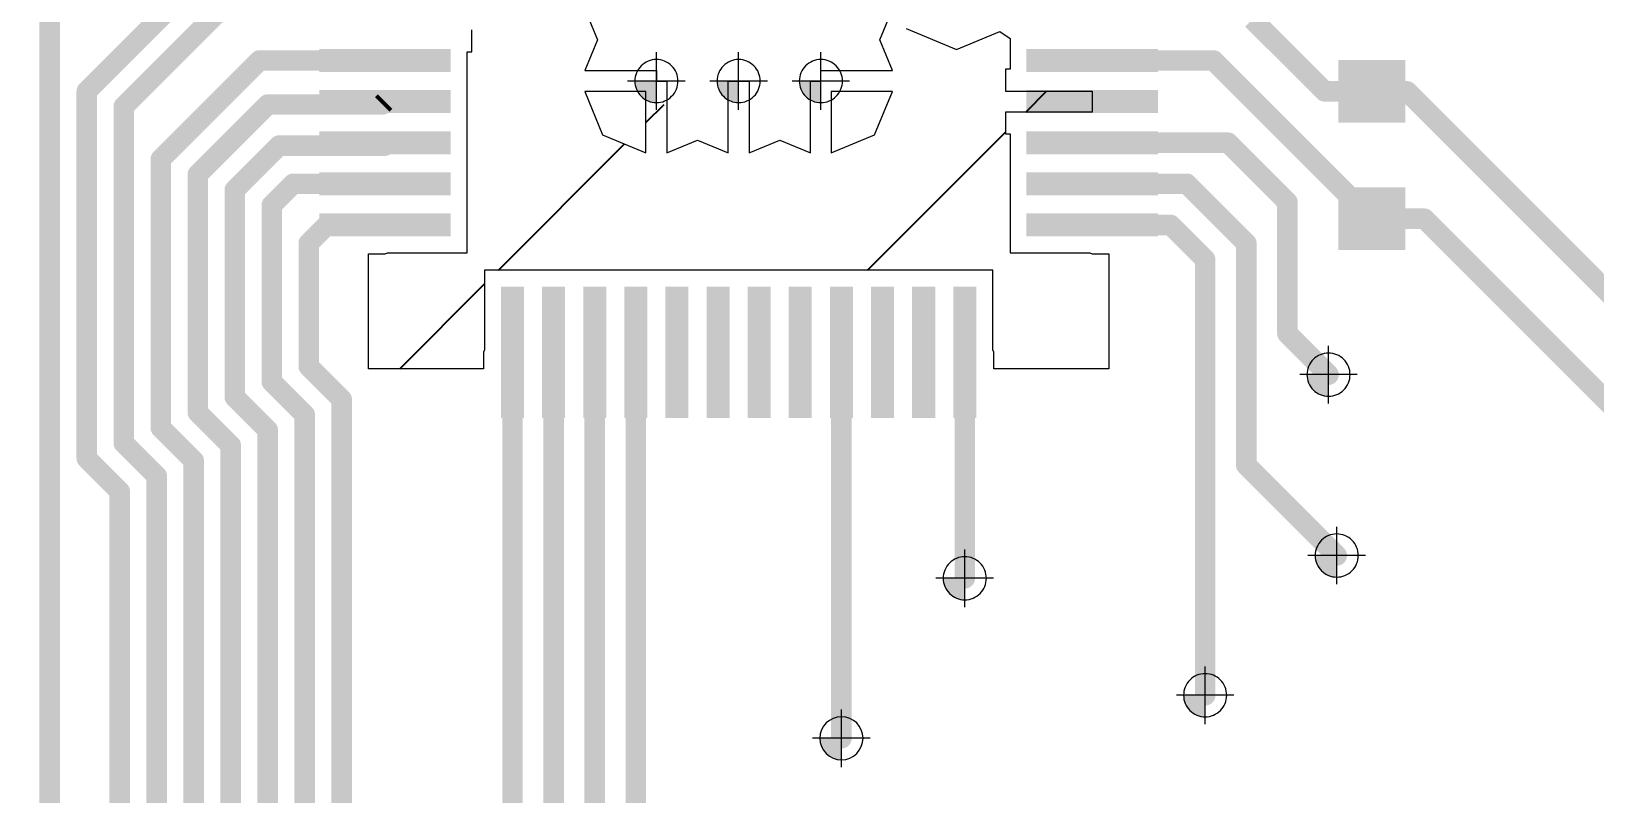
# Paper-space layout 'Лист1' of a CAD drawing. Header units: millimetres. Extents: x 0 to 420, y 0 to 297.
# Drawn here: x 136.48 to 155.49, y 232.99 to 242.26 of the extents above; entities that cross this region are included whole.
import ezdxf

# ---------------------------------------------------------------- set-up
doc = ezdxf.new("R2010")
doc.units = ezdxf.units.MM
for name, color, linetype in [('PDF _Геометрия', 7, 'Continuous'), ('PDF _Сплошная заливка', 7, 'Continuous'), ('TopLayer', 1, 'Continuous')]:
    doc.layers.add(name, color=color, linetype=linetype)
doc.styles.add('GOST-2.304_Type-B_italic', font='GOST Common Italic.ttf')
doc.styles.get("Standard").update_dxf_attribs({"font": 'arial.ttf'})
doc.dimstyles.new('ISO-25', dxfattribs={"dimtxt": 2.5, "dimasz": 2.5, "dimexe": 1.25, "dimexo": 0.625, "dimtad": 1, "dimtxsty": 'Standard', "dimcen": 2.5, "dimadec": 0, "dimazin": 0, "dimtfac": 1, "dimtmove": 0, "dimatfit": 3, "dimfxl": 1, "dimarcsym": 0})

# ---------------------------------------------------------------- blocks, each defined once
blk = doc.blocks.new('_Open30')
at = {"color": 0, "linetype": 'ByBlock', "lineweight": -2}
for p, q in [((-1, 0.26794919), (0, 0)), ((0, 0), (-1, -0.26794919)), ((0, 0), (-1, 0))]:
    blk.add_line(p, q, dxfattribs=at)
blk = doc.blocks.new('*D17')
at = {"color": 0, "lineweight": -2, "transparency": 16777216}
for p, q in [((154.6719021155672, 262.1826070131032), (194.2784064788087, 262.1826070131032)), ((193.0284064788088, 166.182608893103), (193.0284064788087, 258.1826070131032)), ((154.6719021155672, 162.182608893103), (194.2784064788088, 162.182608893103))]:
    blk.add_line(p, q, dxfattribs=at)
at = {"layer": 'Defpoints', "color": 0, "lineweight": 50, "transparency": 16777216}
for p in [(154.6719021155672, 262.1826070131032), (193.0284064788087, 262.1826070131032), (154.6719021155672, 162.182608893103)]:
    blk.add_point(p, dxfattribs=at)
at = {"color": 0, "lineweight": -2, "transparency": 16777216, "xscale": 4, "yscale": 4, "zscale": 4}
for p, rotation in [((193.0284064788087, 262.1826070131032), 90), ((193.0284064788088, 162.182608893103), 270)]:
    blk.add_blockref('_Open30', p, dxfattribs=dict(at, rotation=rotation))
at = {"color": 0, "transparency": 16777216, "insert": (190.6063767758384, 210.0519255145282), "char_height": 3, "width": 12.96540893912748, "attachment_point": 5, "rotation": 90, "style": 'GOST-2.304_Type-B_italic'}
blk.add_mtext('100{\\fGOST type B|b0|i1|c204|p34;\\C0;%%P0,1}', dxfattribs=at)

psp = doc.layouts.new('Лист1')

# ---------------------------------------------------------------- hatches: boundary and pattern name
h = psp.add_hatch()
h.set_pattern_fill('ANSI31', color=256)
h.set_pattern_definition([(45, (-1513.75644169927, -1178.584726468572), (-2.245064030267288, 2.245064030267288), [])])
h.paths.add_polyline_path([(148.3834082155672, 240.566866653103), (148.3834082155672, 241.012865253103), (148.3294078155673, 241.012865253103), (148.3294078155673, 241.279864973103), (149.3834062155672, 241.279864973103), (149.3834062155672, 241.5338649731029), (148.3294078155673, 241.5338649731029), (148.3294078155673, 241.800864693103), (148.3834082155672, 241.800864693103), (148.3834082155672, 242.174889853103), (148.2584046555671, 242.258415213103), (147.733406975567, 242.0409531131029), (147.1211145755672, 242.294572113103), (147.0519071955671, 242.4616533131029), (146.9269087155672, 242.4616533131029), (146.8006605555672, 242.1568634731029), (146.9551611355671, 241.783864473103), (146.3551967333315, 241.783864473103, -0.1097177035820696), (146.3834045955671, 241.656864473103, -0.1097177035822812), (146.3551967333315, 241.5298644731029), (146.9551611355671, 241.5298644731029), (146.7370284755671, 241.0032411931029), (146.2104051955671, 240.7851085331031), (146.2104051955671, 241.3850729353387, -0.2221091514610513), (145.9564051955672, 241.3850729353387), (145.9564051955672, 240.7851085331031), (145.5834036555671, 240.939609113103), (145.2104046555671, 240.7851085331031), (145.2104046555671, 241.3850729353387, -0.2221091514610513), (144.9564046555672, 241.3850729353387), (144.9564046555672, 240.7851085331031), (144.583405655567, 240.939609113103), (144.2104066555671, 240.7851085331031), (144.2104066555671, 241.3850729353387, -0.2221091514610513), (143.9564066555672, 241.3850729353387), (143.9564066555672, 240.7851085331031), (143.4297833755672, 241.0032411931029), (143.2116507155672, 241.5298644731029), (143.8116151178028, 241.5298644731029, -0.1097177035822812), (143.7834072555672, 241.656864473103, -0.1097177035820696), (143.8116151178028, 241.783864473103), (143.2116507155672, 241.783864473103), (143.3661512955671, 242.1568634731029), (143.2116507155672, 242.5298650131031), (143.8116151178028, 242.5298650131031, -0.1097177035820696), (143.7834072555672, 242.656865013103, -0.1097177035820696), (143.8116151178028, 242.783865013103), (143.2116507155672, 242.783865013103), (143.3258491155671, 243.0595667731029), (143.3116809955673, 243.080770693103), (143.170624635567, 243.0668794331029), (142.9956999155672, 242.644571413103), (142.3834075155671, 242.3909524131029), (141.9871446555671, 242.5550897531029), (141.8374065755672, 242.5550897531029), (141.8374065755672, 242.5338655131029), (140.783408175567, 242.5338655131029), (140.783408175567, 242.279865513103), (141.8374065755672, 242.279865513103), (141.8374065755672, 242.0128657931029), (141.7834061755671, 242.0128657931029), (141.7834061755671, 241.0668656531029), (141.7834061755671, 240.0668651131029), (141.7834061755671, 239.5668661131031), (140.8118358555671, 239.5668661131031), (140.783408175567, 239.555090673103), (140.5834085755671, 239.555090673103), (140.5834085755671, 238.156863853103), (141.9816328555671, 238.156863853103), (141.9816328555671, 238.3568659931029), (141.9934082955672, 238.385293673103), (141.9934082955672, 239.3568639931029), (148.1734060955671, 239.3568639931029), (148.1734060955671, 238.385293673103), (148.1851815355672, 238.3568659931029), (148.1851815355672, 238.156863853103), (149.5834083555671, 238.156863853103), (149.5834083555671, 239.555090673103), (149.3834062155672, 239.555090673103), (149.3549785355672, 239.5668661131031), (148.3834082155672, 239.5668661131031)])
h.paths.add_polyline_path([(148.3834082155672, 245.746863913103), (149.3549785355672, 245.746863913103), (149.3834062155672, 245.758639353103), (149.5834083555671, 245.758639353103), (149.5834083555671, 245.900729493103), (149.4794740955672, 245.9701756331031), (149.356403475567, 245.919197833103), (148.7441110755672, 246.1728168331028), (148.4904920755671, 246.785109233103), (148.6014265755671, 247.0529319131031), (148.5319804355672, 247.156866173103), (148.1851815355672, 247.156866173103), (148.1851815355672, 246.9568640331031), (148.1734060955671, 246.9284363531031), (148.1734060955671, 245.9568660331029), (146.2274079555671, 245.9568660331029), (146.2274079555671, 245.9028656331029), (145.9604056955673, 245.9028656331029), (145.9604056955673, 246.9568614931029), (145.7064056955671, 246.9568614931029), (145.7064056955671, 245.9028656331029), (145.6851814555671, 245.9028656331029), (145.6851814555671, 245.753127553103), (145.8493187955671, 245.356864693103), (145.5956997955673, 244.7445722931029), (145.2932645355672, 244.619299493103), (145.2932645355672, 244.494301013103), (145.5834036555671, 244.3741209131031), (145.9564051955672, 244.5286214931029), (145.9564051955672, 243.9286570908673, -0.2221091514610513), (146.2104051955671, 243.9286570908673), (146.2104051955671, 244.5286214931029), (146.7370284755671, 244.3104888331029), (146.9551611355671, 243.7838655531029), (146.3551967333315, 243.7838655531029, -0.1097177035820696), (146.3834045955671, 243.656865553103, -0.1097177035820696), (146.3551967333315, 243.529865553103), (146.9551611355671, 243.529865553103), (146.8297435555671, 243.227079773103), (146.8509881155671, 243.1936559131029), (146.9913434355672, 243.2058631531029), (147.1211145755672, 243.519156913103), (147.733406975567, 243.772775913103), (148.2584071955671, 243.5553138131029), (148.2688389755672, 243.556279013103), (148.3834082155672, 243.638839173103), (148.3834082155672, 244.566866273103)])
h.paths.add_polyline_path([(144.1174959955672, 245.356864693103), (144.3229743755671, 245.8529317731029), (144.2535256955671, 245.9568660331029), (141.9934082955672, 245.9568660331029), (141.9934082955672, 246.9284363531031), (141.9816328555671, 246.9568640331031), (141.9816328555671, 247.156866173103), (140.5834085755671, 247.156866173103), (140.5834085755671, 245.758639353103), (140.783408175567, 245.758639353103), (140.8118358555671, 245.746863913103), (141.7834061755671, 245.746863913103), (141.7834061755671, 244.566866273103), (141.7834061755671, 243.986745513103), (141.8873404355672, 243.9172968331029), (142.3834075155671, 244.1227752131031), (142.9956999155672, 243.869156213103), (143.0536881155672, 243.7291590331029), (143.1889888355672, 243.7291590331029), (143.4297833755672, 244.3104888331029), (143.9564066555672, 244.5286214931029), (143.9564066555672, 243.9286570908673, -0.2221091514610513), (144.2104066555671, 243.9286570908673), (144.2104066555671, 244.5286214931029), (144.583405655567, 244.3741209131031), (144.7735475155671, 244.452881233103), (144.7735475155671, 244.5778797131029), (144.371114995567, 244.7445722931029)])
h.paths.add_polyline_path([(118.8564009755671, 180.539745153103), (118.6978897355671, 180.922429173103), (118.8564009755671, 181.3051131931029), (119.2390849955671, 181.463624433103), (120.0081741355671, 181.463624433103), (120.0081741355671, 181.6512339131029), (119.2390849955671, 181.6512339131029), (118.8564009755671, 181.809745153103), (118.6978897355671, 182.1924291731029), (118.8564009755671, 182.5751131931029), (119.2390849955671, 182.7336244331029), (120.0081741355671, 182.7336244331029), (120.0081741355671, 182.9212339131029), (119.2390849955671, 182.9212339131029), (118.8564009755671, 183.079745153103), (118.6978897355671, 183.4624291731029), (118.8564009755671, 183.8451131931029), (119.2390849955671, 184.0036244331029), (120.0081741355671, 184.0036244331029), (120.0081741355671, 184.1912339131029), (119.2390849955671, 184.1912339131029), (118.8564009755671, 184.349745153103), (118.6978897355671, 184.7324291731029), (118.8564009755671, 185.1151131931031), (119.2390849955671, 185.2736244331029), (120.0081741355671, 185.2736244331029), (120.0081741355671, 185.4612339131029), (119.2390849955671, 185.4612339131029), (118.8564009755671, 185.6197451531029), (118.6978897355671, 186.0024291731029), (118.8564009755671, 186.3851131931031), (119.2390849955671, 186.5436244331029), (120.0081741355671, 186.5436244331029), (120.0081741355671, 186.7312339131031), (119.2390849955671, 186.7312339131031), (118.8564009755671, 186.8897451531029), (118.843596835567, 186.920654413103), (118.7690833955671, 186.920654413103), (118.5203411955672, 187.0236869731029), (118.2076621155672, 187.3363660531029), (118.104629555567, 187.585108253103), (118.104629555567, 189.0851103331029), (115.1621462355672, 189.0851103331029), (115.1372821755672, 188.960109313103), (115.2217701955672, 188.925113193103), (115.3802814355672, 188.5424291731031), (115.2217701955672, 188.1597451531029), (114.8390861755672, 188.0012339131031), (114.0081734355672, 188.0012339131031), (114.0081734355672, 187.872074913103), (114.2370833155671, 187.872074913103), (114.2370833155671, 187.2724291731029), (114.2831547334818, 187.2724291731029, -0.1699659462996923), (114.3100245646342, 187.3037904840326, -0.7665071905786159), (114.4265850955671, 187.2724291731029), (114.6890864755671, 187.2724291731029, -0.2579331722844079), (114.7592722367244, 187.399431713103), (114.4910833155673, 187.399431713103), (114.4910833155673, 187.872074913103), (114.8390861755672, 187.872074913103), (115.2630985355672, 187.6964415331029), (115.3861259755672, 187.399431713103), (114.9189001144098, 187.399431713103, -0.2579331722844079), (114.9890858755671, 187.2724291731029, -0.2579162025869547), (114.9189081973007, 187.1454317131029), (115.3861285155672, 187.1454317131029), (115.2630985355672, 186.8484168131031), (114.8390861755672, 186.6727834331029), (114.4910833155673, 186.6727834331029), (114.4910833155673, 187.1454317131029), (114.7592641538336, 187.1454317131029, -0.2579162025869743), (114.6890864755671, 187.2724291731029), (114.4265850955671, 187.2724291731029, -0.2673960152931364), (114.3954471664995, 187.2183678821721, -0.7665071905690961), (114.2788866355672, 187.2497291931029), (114.2370833155671, 187.2497291931029), (114.2370833155671, 186.6727834331029), (114.0081734355672, 186.6727834331029), (114.0081734355672, 186.5436244331029), (114.8390861755672, 186.5436244331029), (115.2217701955672, 186.3851131931031), (115.3802814355672, 186.0024291731029), (115.2217701955672, 185.6197451531029), (114.8390861755672, 185.4612339131029), (114.0081734355672, 185.4612339131029), (114.0081734355672, 185.2736244331029), (114.8390861755672, 185.2736244331029), (115.2217701955672, 185.1151131931031), (115.3802814355672, 184.7324291731029), (115.2217701955672, 184.349745153103), (114.8390861755672, 184.1912339131029), (114.0081734355672, 184.1912339131029), (114.0081734355672, 184.0036244331029), (114.8390861755672, 184.0036244331029), (115.2217701955672, 183.8451131931029), (115.3802814355672, 183.4624291731029), (115.2217701955672, 183.079745153103), (114.8390861755672, 182.9212339131029), (114.0081734355672, 182.9212339131029), (114.0081734355672, 182.7336244331029), (114.8390861755672, 182.7336244331029), (115.2217701955672, 182.5751131931029), (115.3802814355672, 182.1924291731029), (115.2217701955672, 181.809745153103), (114.8390861755672, 181.6512339131029), (114.0081734355672, 181.6512339131029), (114.0081734355672, 181.463624433103), (114.8390861755672, 181.463624433103), (115.2217701955672, 181.3051131931029), (115.3802814355672, 180.922429173103), (115.2217701955672, 180.539745153103), (114.8390861755672, 180.381233913103), (114.0081734355672, 180.381233913103), (114.0081734355672, 180.193624433103), (114.8390861755672, 180.193624433103), (115.2217701955672, 180.0351131931029), (115.3802814355672, 179.652429173103), (115.2217701955672, 179.269745153103), (115.0778004555671, 179.210111033103), (115.1026645155671, 179.0851100131031), (117.1390866555671, 179.0851100131031), (117.1390866555671, 179.5399249531029, -0.4142135623725622), (117.0765874155672, 179.6024241931029, -1), (117.2015858955672, 179.6024241931029, -0.4142135623736279), (117.1390866555671, 179.5399249531029), (117.1390866555671, 179.0851100131031), (118.9755066555672, 179.0851100131031), (119.0003707155672, 179.210111033103), (118.8564009755671, 179.269745153103), (118.6978897355671, 179.652429173103), (118.8564009755671, 180.0351131931029), (119.2270098355671, 180.188623173103), (119.2270098355671, 180.3862351731029)])
h.paths.add_polyline_path([(117.1660843155671, 181.325674493103), (117.1660843155671, 181.9256388953386, -0.2221091514610513), (116.9120843155672, 181.9256388953386), (116.9120843155672, 181.325674493103), (116.3854610355672, 181.543807153103), (116.1673283755672, 182.070430433103), (116.7672927778028, 182.070430433103, -0.1097177035820697), (116.7390849155672, 182.1974304331029, -0.1097177035820696), (116.7672927778028, 182.3244304331029), (116.1673283755672, 182.3244304331029), (116.3011177955671, 182.6474295331029), (116.1673283755672, 182.970428633103), (116.7672927778028, 182.970428633103, -0.1097177035820697), (116.7390849155672, 183.0974286331029, -0.1097177035820696), (116.7672927778028, 183.2244286331029), (116.1673283755672, 183.2244286331029), (116.3218289555671, 183.597430173103), (116.1673283755672, 183.970429173103), (116.7672927778028, 183.970429173103, -0.1097177035820756), (116.7390849155672, 184.0974291731029, -0.1097177035822814), (116.7672927778028, 184.2244291731031), (116.1673283755672, 184.2244291731031), (116.3011177955671, 184.5474282731029), (116.1673283755672, 184.870429913103), (116.7672927778028, 184.870429913103, -0.1097177035820697), (116.7390849155672, 184.9974299131029, -0.1097177035822814), (116.7672927778028, 185.1244299131031), (116.1673283755672, 185.1244299131031), (116.3011177955671, 185.4474290131029), (116.1673283755672, 185.7704306531029), (116.7672927778028, 185.7704306531029, -0.1097177035820697), (116.7390849155672, 185.8974306531029, -0.1097177035822814), (116.7672927778028, 186.0244306531031), (116.1673283755672, 186.0244306531031), (116.3854610355672, 186.551053933103), (116.9120843155672, 186.7691865931029), (116.9120843155672, 186.1692221908672, -0.2221091514610513), (117.1660843155671, 186.1692221908672), (117.1660843155671, 186.7691865931029), (117.6927075955671, 186.551053933103), (117.9108402555671, 186.0244306531031), (117.3108758533315, 186.0244306531031, -0.1097177035822814), (117.3390837155671, 185.8974306531029, -0.1097177035820696), (117.3108758533315, 185.7704306531029), (117.9108402555671, 185.7704306531029), (117.7770508355673, 185.4474290131029), (117.9108402555671, 185.1244299131031), (117.3108758533315, 185.1244299131031, -0.1097177035822814), (117.3390837155671, 184.9974299131029, -0.1097177035820696), (117.3108758533315, 184.870429913103), (117.9108402555671, 184.870429913103), (117.7770508355673, 184.5474282731029), (117.9108402555671, 184.2244291731031), (117.3108758533315, 184.2244291731031, -0.1097177035822747), (117.3390837155671, 184.0974291731029, -0.1097177035820696), (117.3108758533315, 183.970429173103), (117.9108402555671, 183.970429173103), (117.7563396755672, 183.597430173103), (117.9108402555671, 183.2244286331029), (117.3108758533315, 183.2244286331029, -0.1097177035820697), (117.3390837155671, 183.0974286331029, -0.1097177035820696), (117.3108758533315, 182.970428633103), (117.9108402555671, 182.970428633103), (117.7770508355673, 182.6474295331029), (117.9108402555671, 182.3244304331029), (117.3108758533315, 182.3244304331029, -0.1097177035820697), (117.3390837155671, 182.1974304331029, -0.1097177035820696), (117.3108758533315, 182.070430433103), (117.9108402555671, 182.070430433103), (117.6927075955671, 181.543807153103)], flags=16)
h.paths.add_polyline_path([(116.8640833955671, 182.1974304331029, -1), (117.2140852355672, 182.1974304331029, -1)], flags=0)
h.paths.add_polyline_path([(116.8640833955671, 183.0974286331029, -1), (117.2140852355672, 183.0974286331029, -1)], flags=0)
h.paths.add_polyline_path([(116.8640833955671, 184.0974291731029, -1), (117.2140852355672, 184.0974291731029, -1)], flags=0)
h.paths.add_polyline_path([(116.8640833955671, 184.9974299131029, -1), (117.2140852355672, 184.9974299131029, -1)], flags=0)
h.paths.add_polyline_path([(116.8640833955671, 185.8974306531029, -1), (117.2140852355672, 185.8974306531029, -1)], flags=0)
at = {"layer": 'PDF _Сплошная заливка', "transparency": 33554559}
for points in [[(143.8209719770323, 241.6569353657956, 0.4141858728954807), (144.0834392791987, 241.3944327857484), (144.0834392791987, 241.3944327857703), (144.0834392791987, 241.3944327857703), (144.0834392791987, 241.6569353657956), (144.0834392791987, 241.6569353657956)], [(144.8209582871389, 241.6569353657956, 0.1988800808754308), (144.8978287510638, 241.4713385275463), (144.8978287510347, 241.4713385275354, 0.1989561128615656), (145.0834608671751, 241.3944327858469), (145.0834608671751, 241.3944327857703), (145.0834608671751, 241.3944327857703), (145.0834608671751, 241.6569353657956), (145.0834608671751, 241.6569353657956)], [(145.8209445972527, 241.6569353657956, 0.1989883854519262), (145.8978503390547, 241.4713385275684), (145.8978503390183, 241.4713385275354, 0.1989883865842803), (146.0834471772816, 241.3944327857009), (146.0834471772816, 241.3944327857703), (146.0834471772816, 241.3944327857703), (146.0834471772816, 241.6569353657956), (146.0834471772816, 241.6569353657956)], [(151.9939709326052, 238.0851843621283, 0.4142588359782343), (152.2564735126414, 237.8226817820155), (152.2564735126414, 237.822681782096), (152.2564735126414, 237.822681782096), (152.2564735126414, 238.0851843621283), (152.2564735126414, 238.0851843621283)], [(152.09398367476, 235.8851756742329, 0.1987974351229541), (152.1708541387286, 235.6995435581725), (152.1708541386631, 235.6995435581107, 0.1988982051837652), (152.3564862547889, 235.6226730942185), (152.3564862547889, 235.6226730942076), (152.3564862547889, 235.6226730942076), (152.3564862547889, 235.8851756742329), (152.3564862547889, 235.8851756742329)], [(147.5709735567423, 235.6081654257464, 0.1988800820242109), (147.6478440206231, 235.422568587468), (147.6478440206449, 235.422568587479, 0.1989561129354394), (147.8334761367707, 235.3456628455933), (147.8334761367707, 235.3456628457138), (147.8334761367707, 235.3456628457138), (147.8334761367707, 235.6081654257464), (147.8334761367707, 235.6081654257464)], [(150.4939561895792, 234.1851679025281, 0.4141580436554208), (150.7564587696008, 233.9226653225323), (150.7564587696008, 233.9226653224994), (150.7564587696008, 233.9226653224994), (150.7564587696008, 234.1851679025281), (150.7564587696008, 234.1851679025281)], [(146.070958813709, 233.6621622917537, 0.4142084405431893), (146.3334613937452, 233.3996597117502), (146.3334613937452, 233.3996597117284), (146.3334613937452, 233.3996597117284), (146.3334613937452, 233.6621622917537), (146.3334613937452, 233.6621622917537)]]:
    psp.add_hatch(color=7, dxfattribs=at).paths.add_polyline_path(points)

# ---------------------------------------------------------------- linework, layer by layer
at = {"layer": 'PDF _Геометрия', "lineweight": 9}
for points in [[(144.3458007477782, 241.6568648100708, 0.4143145160346857), (144.0833334456045, 241.9193321120983, 0.4143145162480062), (143.8208661434894, 241.6568648100708, 0.4143145159622524), (144.0833334456045, 241.394397507908, 0.4143145161255549)], [(145.3459281693342, 241.6568648100708, 0.4143145158309858), (145.0834608671751, 241.9193321122152, 0.4143145161375429), (144.8209935651037, 241.6568648100708, 0.414314516604834), (145.0834608671751, 241.3943975078605, 0.4143145162984783)], [(146.3460555909048, 241.6568648100708, 0.414314516380482), (146.0835882887311, 241.9193321123284, 0.4143145163419985), (145.8211209865501, 241.6568648100708, 0.4143145160562948), (146.0835882887311, 241.3943975079701, 0.4143145160946273)], [(152.518976092663, 238.0852196399869, 0.4143145163520731), (152.2565087905039, 238.3476869421534, 0.4143145162978233), (151.9940414882133, 238.0852196399869, 0.4143145161971822), (152.2565087905039, 237.8227523378355, 0.4143145163140931)], [(152.6188124455059, 235.8851403963704, 0.4143145161697805), (152.3563451433467, 236.1476076983872, 0.4143145159526315), (152.0938778411949, 235.8851403963704, 0.4143145160011387), (152.3563451433467, 235.6226730942076, 0.4143145158749094)], [(148.0958376053429, 235.6080595921553, 0.4143145158730456), (147.8333703031765, 235.8705268942599, 0.4143145166648758), (147.5709030010541, 235.6080595921553, 0.4143145161238926), (147.8333703031765, 235.3455922900621, 0.4143145164615791)], [(151.018961349637, 234.1851679025281, 0.4143145161968801), (150.7564940474633, 234.4476352047309, 0.41431451630689), (150.4940267453769, 234.1851679025281, 0.4143145164855053), (150.7564940474633, 233.922700600285, 0.4143145159990737)], [(146.5958228623169, 233.6623386810727, 0.4138105736546211), (146.3333555601578, 233.9248059832171, 0.4138105734479761), (146.0708882580354, 233.6623386810727, 0.4140361065185956), (146.3333555601578, 233.3995186003594, 0.4140361063491058)]]:
    psp.add_lwpolyline(points, format="xyb", close=True, dxfattribs=at)
for points in [[(144.0833334456045, 241.306908407181), (144.0833334456045, 242.0068212129606)], [(145.0834608671751, 241.306908407181), (145.0834608671751, 242.0068212129606)], [(146.0835882887311, 241.306908407181), (146.0835882887311, 242.0068212129606)], [(144.4332898485052, 241.6568648100708), (143.7333770427183, 241.6568648100708)], [(145.4334172700612, 241.6568648100708), (144.7335044642889, 241.6568648100708)], [(146.4335446916173, 241.6568648100708), (145.7336318858449, 241.6568648100708)], [(152.2565087905039, 237.7352632371008), (152.2565087905039, 238.4351760428806)], [(152.60646519339, 238.0852196399869), (151.9065523876031, 238.0852196399869)], [(152.3563451433467, 235.5351839934842), (152.3563451433467, 236.2350967992638)], [(147.8333703031765, 235.2581031892691), (147.8333703031765, 235.9580159950415)], [(152.7063015462329, 235.8851403963704), (152.006388740446, 235.8851403963704)], [(148.1833267060699, 235.6080595921553), (147.4834139002903, 235.6080595921553)], [(150.7564940474633, 233.8352114996419), (150.7564940474633, 234.5351243054179)], [(151.106450450364, 234.1851679025281), (150.4065376445772, 234.1851679025281)], [(146.3333555601578, 233.3120294995483), (146.3333555601578, 234.0122950839589)], [(146.6833119630439, 233.6623386810727), (145.9833991572643, 233.6623386810727)]]:
    psp.add_lwpolyline(points, dxfattribs=at)
at = {"layer": 'TopLayer', "lineweight": 20}
for p, q in [((143.2116507155672, 242.5298650131031), (143.3661512955671, 242.1568634731029)), ((146.8006605555672, 242.1568634731029), (146.9269087155672, 242.4616533131029)), ((141.8374065755672, 242.0128657931029), (141.8374065755672, 242.279865513103)), ((147.1211145755672, 242.294572113103), (147.733406975567, 242.0409531131029)), ((147.733406975567, 242.0409531131029), (148.2584046555671, 242.258415213103)), ((148.2584046555671, 242.258415213103), (148.3834082155672, 242.174889853103)), ((143.3661512955671, 242.1568634731029), (143.2116507155672, 241.783864473103)), ((146.9551611355671, 241.783864473103), (146.8006605555672, 242.1568634731029)), ((148.3834082155672, 242.174889853103), (148.3834082155672, 241.800864693103)), ((141.7834061755671, 241.0668656531029), (141.7834061755671, 242.0128657931029)), ((141.7834061755671, 242.0128657931029), (141.8374065755672, 242.0128657931029)), ((143.2116507155672, 241.783864473103), (144.0834066555672, 241.783864473103)), ((144.0834066555672, 241.783864473103), (144.0834066555672, 241.656864473103)), ((144.0834066555672, 241.656864473103), (144.2104066555671, 241.656864473103)), ((144.2104066555671, 241.656864473103), (144.2104066555671, 240.7851085331031)), ((144.9564046555672, 240.7851085331031), (144.9564046555672, 241.656864473103)), ((144.9564046555672, 241.656864473103), (145.2104046555671, 241.656864473103)), ((145.2104046555671, 241.656864473103), (145.2104046555671, 240.7851085331031)), ((145.9564051955672, 240.7851085331031), (145.9564051955672, 241.656864473103)), ((145.9564051955672, 241.656864473103), (146.0834051955671, 241.656864473103)), ((146.0834051955671, 241.656864473103), (146.0834051955671, 241.783864473103)), ((146.0834051955671, 241.783864473103), (146.9551611355671, 241.783864473103)), ((148.3834082155672, 241.800864693103), (148.3294078155673, 241.800864693103)), ((148.3294078155673, 241.800864693103), (148.3294078155673, 241.5338649731029)), ((143.9564066555672, 241.5298644731029), (143.2116507155672, 241.5298644731029)), ((143.2116507155672, 241.5298644731029), (143.4297833755672, 241.0032411931029)), ((143.9564066555672, 240.7851085331031), (143.9564066555672, 241.5298644731029)), ((146.9551611355671, 241.5298644731029), (146.2104051955671, 241.5298644731029)), ((146.2104051955671, 241.5298644731029), (146.2104051955671, 240.7851085331031)), ((146.7370284755671, 241.0032411931029), (146.9551611355671, 241.5298644731029)), ((148.3294078155673, 241.5338649731029), (149.3834062155672, 241.5338649731029)), ((149.3834062155672, 241.5338649731029), (149.3834062155672, 241.279864973103)), ((149.3834062155672, 241.279864973103), (148.3294078155673, 241.279864973103)), ((148.3294078155673, 241.279864973103), (148.3294078155673, 241.012865253103)), ((141.7834061755671, 240.0668651131029), (141.7834061755671, 241.0668656531029)), ((143.4297833755672, 241.0032411931029), (143.9564066555672, 240.7851085331031)), ((144.2104066555671, 240.7851085331031), (144.583405655567, 240.939609113103)), ((144.583405655567, 240.939609113103), (144.9564046555672, 240.7851085331031)), ((145.2104046555671, 240.7851085331031), (145.5834036555671, 240.939609113103)), ((145.5834036555671, 240.939609113103), (145.9564051955672, 240.7851085331031)), ((146.2104051955671, 240.7851085331031), (146.7370284755671, 241.0032411931029)), ((148.3294078155673, 241.012865253103), (148.3834082155672, 241.012865253103)), ((148.3834082155672, 241.012865253103), (148.3834082155672, 240.566866653103)), ((148.3834082155672, 240.566866653103), (148.3834082155672, 239.5668661131031)), ((141.7834061755671, 239.5668661131031), (141.7834061755671, 240.0668651131029)), ((140.783408175567, 239.555090673103), (140.8118358555671, 239.5668661131031)), ((140.8118358555671, 239.5668661131031), (141.7834061755671, 239.5668661131031)), ((148.3834082155672, 239.5668661131031), (149.3549785355672, 239.5668661131031)), ((149.3549785355672, 239.5668661131031), (149.3834062155672, 239.555090673103)), ((140.5834085755671, 238.156863853103), (140.5834085755671, 239.555090673103)), ((140.5834085755671, 239.555090673103), (140.783408175567, 239.555090673103)), ((149.3834062155672, 239.555090673103), (149.5834083555671, 239.555090673103)), ((149.5834083555671, 239.555090673103), (149.5834083555671, 238.156863853103)), ((148.1734060955671, 239.3568639931029), (141.9934082955672, 239.3568639931029)), ((141.9934082955672, 239.3568639931029), (141.9934082955672, 238.385293673103)), ((148.1734060955671, 238.385293673103), (148.1734060955671, 239.3568639931029)), ((141.9934082955672, 238.385293673103), (141.9816328555671, 238.3568659931029)), ((141.9816328555671, 238.3568659931029), (141.9816328555671, 238.156863853103)), ((148.1851815355672, 238.3568659931029), (148.1734060955671, 238.385293673103)), ((148.1851815355672, 238.156863853103), (148.1851815355672, 238.3568659931029)), ((141.9816328555671, 238.156863853103), (140.5834085755671, 238.156863853103)), ((149.5834083555671, 238.156863853103), (148.1851815355672, 238.156863853103))]:
    psp.add_line(p, q, dxfattribs=at)
at = {"layer": 'TopLayer', "lineweight": 20, "const_width": 0.2499995}
for points in [[(137.156410095567, 241.5330369331029), (139.5302382155671, 243.906865053103)], [(136.7064109955672, 229.7833042731029), (136.7064109955672, 243.4351159331029)], [(137.6064091955673, 241.3466415731029), (139.666633675567, 243.4068660531029)], [(151.3334048555671, 242.406865513103), (152.2087066355671, 241.531563733103)], [(138.0564082955671, 240.7058224331029), (139.2574498355671, 241.9068639731031)], [(139.2574498355671, 241.9068639731031), (140.783408175567, 241.9068639731031)], [(149.3834062155672, 241.9068639731031), (150.8587067955671, 241.9068639731031)], [(150.8587067955671, 241.9068639731031), (152.7834070355671, 239.9821637331029)], [(137.156410095567, 237.066733953103), (137.156410095567, 241.5330369331029)], [(152.2087066355671, 241.531563733103), (152.7834070355671, 241.531563733103)], [(152.7834070355671, 241.531563733103), (153.2099492355671, 241.531563733103)], [(153.2099492355671, 241.531563733103), (158.6564051955672, 236.0851077731029)], [(137.6064091955673, 237.253129313103), (137.6064091955673, 241.3466415731029)], [(138.5064073955671, 240.5194270731029), (139.3588466355673, 241.3718663131031)], [(139.3588466355673, 241.3718663131031), (140.7484095155671, 241.3718663131031)], [(140.7484095155671, 241.3718663131031), (140.783408175567, 241.406864973103)], [(138.9564064955671, 240.3330317131031), (139.4952395555672, 240.871864773103)], [(139.4952395555672, 240.871864773103), (140.783408175567, 240.871864773103)], [(140.783408175567, 240.871864773103), (140.783408175567, 240.9068659731029)], [(149.3834062155672, 240.9068659731029), (151.034647515567, 240.9068659731029)], [(151.034647515567, 240.9068659731029), (151.7564037555671, 240.185109733103)], [(138.0564082955671, 237.4395246731031), (138.0564082955671, 240.7058224331029)], [(138.5064073955671, 237.6259200331031), (138.5064073955671, 240.5194270731029)], [(139.4064055955671, 240.1466363531031), (139.666633675567, 240.406864433103)], [(139.666633675567, 240.406864433103), (140.783408175567, 240.406864433103)], [(149.3834062155672, 240.406864433103), (150.5346485155671, 240.406864433103)], [(150.5346485155671, 240.406864433103), (151.2564047555672, 239.6851081931029)], [(138.9564064955671, 237.8123153931031), (138.9564064955671, 240.3330317131031)], [(139.4064055955671, 237.9987107531031), (139.4064055955671, 240.1466363531031)], [(151.7564037555671, 238.585107853103), (151.7564037555671, 240.185109733103)], [(139.8564046955671, 239.6851081931029), (140.0781619355671, 239.9068654331029)], [(140.0781619355671, 239.9068654331029), (140.783408175567, 239.9068654331029)], [(149.3834062155672, 239.9068654331029), (150.3346463755672, 239.9068654331029)], [(150.3346463755672, 239.9068654331029), (150.7564032155672, 239.485108593103)], [(152.7834070355671, 239.9821637331029), (153.4229536355672, 239.9821637331029)], [(153.4229536355672, 239.9821637331029), (157.920008395567, 235.485108973103)], [(139.8564046955671, 238.1851061131031), (139.8564046955671, 239.6851081931029)], [(151.2564047555672, 236.9851085131029), (151.2564047555672, 239.6851081931029)], [(150.7564032155672, 234.1851090331029), (150.7564032155672, 239.485108593103)], [(151.7564037555671, 238.585107853103), (152.2564027555673, 238.0851088531031)], [(142.3334076155672, 222.6583934531029), (142.3334076155672, 238.3568659931029)], [(142.8334066155671, 221.8403635931029), (142.8334066155671, 238.3568659931029)], [(143.3334081555672, 221.703970673103), (143.3334081555672, 238.3568659931029)], [(143.8334071555671, 221.5675752131031), (143.8334071555671, 238.3568659931029)], [(146.3334072355672, 233.6621103331029), (146.3334072355672, 238.3568659931029)], [(147.8334067755673, 235.6081059331029), (147.8334067755673, 238.3568659931029)], [(139.8564046955671, 238.1851061131031), (140.2563988155671, 237.7851119931029)], [(139.4064055955671, 237.9987107531031), (139.8063997155671, 237.5987166331029)], [(138.9564064955671, 237.8123153931031), (139.3564006155671, 237.4123212731029)], [(140.2563988155671, 221.217779113103), (140.2563988155671, 237.7851119931029)], [(138.5064073955671, 237.6259200331031), (138.9064015155673, 237.2259259131029)], [(139.8063997155671, 221.404174473103), (139.8063997155671, 237.5987166331029)], [(138.0564082955671, 237.4395246731031), (138.456402415567, 237.0395305531031)], [(139.3564006155671, 221.590569833103), (139.3564006155671, 237.4123212731029)], [(137.6064091955673, 237.253129313103), (138.0064033155672, 236.8531351931031)], [(138.9064015155673, 221.776965193103), (138.9064015155673, 237.2259259131029)], [(137.156410095567, 237.066733953103), (137.5564042155672, 236.6667398331031)], [(138.456402415567, 221.963360553103), (138.456402415567, 237.0395305531031)], [(151.2564047555672, 236.9851085131029), (152.3564025555672, 235.8851107131029)], [(138.0064033155672, 222.498713813103), (138.0064033155672, 236.8531351931031)], [(137.5564042155672, 222.685109173103), (137.5564042155672, 236.6667398331031)]]:
    psp.add_lwpolyline(points, dxfattribs=at)
at = {"layer": 'TopLayer', "lineweight": 20, "const_width": 0.12499848}
for points in [[(139.1949505955672, 241.9068639731031, 1), (139.3199490755671, 241.9068639731031, 1)], [(139.1949505955672, 241.9068639731031, 1), (139.3199490755671, 241.9068639731031, 1)], [(140.7209089355672, 241.9068639731031, 1), (140.8459074155671, 241.9068639731031, 1)], [(149.3209069755671, 241.9068639731031, 1), (149.4459054555671, 241.9068639731031, 1)], [(150.7962075555672, 241.9068639731031, 1), (150.9212060355671, 241.9068639731031, 1)], [(150.7962075555672, 241.9068639731031, 1), (150.9212060355671, 241.9068639731031, 1)], [(137.0939108555672, 241.5330369331029, 1), (137.2189093355671, 241.5330369331029, 1)], [(137.0939108555672, 241.5330369331029, 1), (137.2189093355671, 241.5330369331029, 1)], [(152.1462073955672, 241.531563733103, 1), (152.2712058755671, 241.531563733103, 1)], [(152.1462073955672, 241.531563733103, 1), (152.2712058755671, 241.531563733103, 1)], [(152.7209077955672, 241.531563733103, 1), (152.8459062755671, 241.531563733103, 1)], [(152.7209077955672, 241.531563733103, 1), (152.8459062755671, 241.531563733103, 1)], [(153.1474499955671, 241.531563733103, 1), (153.2724484755672, 241.531563733103, 1)], [(153.1474499955671, 241.531563733103, 1), (153.2724484755672, 241.531563733103, 1)], [(137.5439099555672, 241.3466415731029, 1), (137.6689084355671, 241.3466415731029, 1)], [(137.5439099555672, 241.3466415731029, 1), (137.6689084355671, 241.3466415731029, 1)], [(139.2963473955672, 241.3718663131031, 1), (139.4213458755671, 241.3718663131031, 1)], [(139.2963473955672, 241.3718663131031, 1), (139.4213458755671, 241.3718663131031, 1)], [(140.685910275567, 241.3718663131031, 1), (140.8109087555672, 241.3718663131031, 1)], [(140.685910275567, 241.3718663131031, 1), (140.8109087555672, 241.3718663131031, 1)], [(140.7209089355672, 241.406864973103, 1), (140.8459074155671, 241.406864973103, 1)], [(139.4327403155671, 240.871864773103, 1), (139.5577387955673, 240.871864773103, 1)], [(139.4327403155671, 240.871864773103, 1), (139.5577387955673, 240.871864773103, 1)], [(140.7209089355672, 240.9068659731029, 1), (140.8459074155671, 240.9068659731029, 1)], [(140.7209089355672, 240.871864773103, 1), (140.8459074155671, 240.871864773103, 1)], [(140.7209089355672, 240.871864773103, 1), (140.8459074155671, 240.871864773103, 1)], [(149.3209069755671, 240.9068659731029, 1), (149.4459054555671, 240.9068659731029, 1)], [(150.9721482755672, 240.9068659731029, 1), (151.0971467555671, 240.9068659731029, 1)], [(150.9721482755672, 240.9068659731029, 1), (151.0971467555671, 240.9068659731029, 1)], [(137.9939090555672, 240.7058224331029, 1), (138.1189075355671, 240.7058224331029, 1)], [(137.9939090555672, 240.7058224331029, 1), (138.1189075355671, 240.7058224331029, 1)], [(138.4439081555672, 240.5194270731029, 1), (138.5689066355671, 240.5194270731029, 1)], [(138.4439081555672, 240.5194270731029, 1), (138.5689066355671, 240.5194270731029, 1)], [(139.6041344355672, 240.406864433103, 1), (139.7291329155671, 240.406864433103, 1)], [(139.6041344355672, 240.406864433103, 1), (139.7291329155671, 240.406864433103, 1)], [(140.7209089355672, 240.406864433103, 1), (140.8459074155671, 240.406864433103, 1)], [(149.3209069755671, 240.406864433103, 1), (149.4459054555671, 240.406864433103, 1)], [(150.4721492755671, 240.406864433103, 1), (150.5971477555672, 240.406864433103, 1)], [(150.4721492755671, 240.406864433103, 1), (150.5971477555672, 240.406864433103, 1)], [(138.8939072555672, 240.3330317131031, 1), (139.0189057355672, 240.3330317131031, 1)], [(138.8939072555672, 240.3330317131031, 1), (139.0189057355672, 240.3330317131031, 1)], [(139.3439063555672, 240.1466363531031, 1), (139.4689048355672, 240.1466363531031, 1)], [(139.3439063555672, 240.1466363531031, 1), (139.4689048355672, 240.1466363531031, 1)], [(151.6939045155673, 240.185109733103, 1), (151.8189029955672, 240.185109733103, 1)], [(151.6939045155673, 240.185109733103, 1), (151.8189029955672, 240.185109733103, 1)], [(140.0156626955672, 239.9068654331029, 1), (140.1406611755672, 239.9068654331029, 1)], [(140.0156626955672, 239.9068654331029, 1), (140.1406611755672, 239.9068654331029, 1)], [(140.7209089355672, 239.9068654331029, 1), (140.8459074155671, 239.9068654331029, 1)], [(149.3209069755671, 239.9068654331029, 1), (149.4459054555671, 239.9068654331029, 1)], [(150.2721471355671, 239.9068654331029, 1), (150.3971456155671, 239.9068654331029, 1)], [(150.2721471355671, 239.9068654331029, 1), (150.3971456155671, 239.9068654331029, 1)], [(152.7209077955672, 239.9821637331029, 1), (152.8459062755671, 239.9821637331029, 1)], [(152.7209077955672, 239.9821637331029, 1), (152.8459062755671, 239.9821637331029, 1)], [(153.3604543955671, 239.9821637331029, 1), (153.4854528755673, 239.9821637331029, 1)], [(153.3604543955671, 239.9821637331029, 1), (153.4854528755673, 239.9821637331029, 1)], [(139.7939054555673, 239.6851081931029, 1), (139.9189039355672, 239.6851081931029, 1)], [(139.7939054555673, 239.6851081931029, 1), (139.9189039355672, 239.6851081931029, 1)], [(151.1939055155672, 239.6851081931029, 1), (151.3189039955671, 239.6851081931029, 1)], [(151.1939055155672, 239.6851081931029, 1), (151.3189039955671, 239.6851081931029, 1)], [(150.6939039755671, 239.485108593103, 1), (150.8189024555672, 239.485108593103, 1)], [(150.6939039755671, 239.485108593103, 1), (150.8189024555672, 239.485108593103, 1)], [(151.6939045155673, 238.585107853103, 1), (151.8189029955672, 238.585107853103, 1)], [(151.6939045155673, 238.585107853103, 1), (151.8189029955672, 238.585107853103, 1)], [(142.2709083755672, 238.3568659931029, 1), (142.3959068555671, 238.3568659931029, 1)], [(142.7709073755673, 238.3568659931029, 1), (142.8959058555672, 238.3568659931029, 1)], [(143.2709089155671, 238.3568659931029, 1), (143.3959073955671, 238.3568659931029, 1)], [(143.7709079155672, 238.3568659931029, 1), (143.8959063955672, 238.3568659931029, 1)], [(146.2709079955671, 238.3568659931029, 1), (146.3959064755672, 238.3568659931029, 1)], [(147.7709075355672, 238.3568659931029, 1), (147.8959060155671, 238.3568659931029, 1)], [(139.7939054555673, 238.1851061131031, 1), (139.9189039355672, 238.1851061131031, 1)], [(139.7939054555673, 238.1851061131031, 1), (139.9189039355672, 238.1851061131031, 1)], [(139.3439063555672, 237.9987107531031, 1), (139.4689048355672, 237.9987107531031, 1)], [(139.3439063555672, 237.9987107531031, 1), (139.4689048355672, 237.9987107531031, 1)], [(152.1939035155672, 238.0851088531031, 1), (152.3189019955671, 238.0851088531031, 1)], [(138.8939072555672, 237.8123153931031, 1), (139.0189057355672, 237.8123153931031, 1)], [(138.8939072555672, 237.8123153931031, 1), (139.0189057355672, 237.8123153931031, 1)], [(140.1938995755672, 237.7851119931029, 1), (140.3188980555672, 237.7851119931029, 1)], [(140.1938995755672, 237.7851119931029, 1), (140.3188980555672, 237.7851119931029, 1)], [(138.4439081555672, 237.6259200331031, 1), (138.5689066355671, 237.6259200331031, 1)], [(138.4439081555672, 237.6259200331031, 1), (138.5689066355671, 237.6259200331031, 1)], [(139.7439004755672, 237.5987166331029, 1), (139.8688989555671, 237.5987166331029, 1)], [(139.7439004755672, 237.5987166331029, 1), (139.8688989555671, 237.5987166331029, 1)], [(137.9939090555672, 237.4395246731031, 1), (138.1189075355671, 237.4395246731031, 1)], [(137.9939090555672, 237.4395246731031, 1), (138.1189075355671, 237.4395246731031, 1)], [(139.2939013755672, 237.4123212731029, 1), (139.4188998555671, 237.4123212731029, 1)], [(139.2939013755672, 237.4123212731029, 1), (139.4188998555671, 237.4123212731029, 1)], [(137.5439099555672, 237.253129313103, 1), (137.6689084355671, 237.253129313103, 1)], [(137.5439099555672, 237.253129313103, 1), (137.6689084355671, 237.253129313103, 1)], [(138.8439022755672, 237.2259259131029, 1), (138.9689007555671, 237.2259259131029, 1)], [(138.8439022755672, 237.2259259131029, 1), (138.9689007555671, 237.2259259131029, 1)], [(137.0939108555672, 237.066733953103, 1), (137.2189093355671, 237.066733953103, 1)], [(137.0939108555672, 237.066733953103, 1), (137.2189093355671, 237.066733953103, 1)], [(138.3939031755672, 237.0395305531031, 1), (138.5189016555671, 237.0395305531031, 1)], [(138.3939031755672, 237.0395305531031, 1), (138.5189016555671, 237.0395305531031, 1)], [(151.1939055155672, 236.9851085131029, 1), (151.3189039955671, 236.9851085131029, 1)], [(151.1939055155672, 236.9851085131029, 1), (151.3189039955671, 236.9851085131029, 1)], [(137.9439040755672, 236.8531351931031, 1), (138.0689025555671, 236.8531351931031, 1)], [(137.9439040755672, 236.8531351931031, 1), (138.0689025555671, 236.8531351931031, 1)], [(137.4939049755671, 236.6667398331031, 1), (137.6189034555671, 236.6667398331031, 1)], [(137.4939049755671, 236.6667398331031, 1), (137.6189034555671, 236.6667398331031, 1)], [(152.2939033155671, 235.8851107131029, 1), (152.4189017955671, 235.8851107131029, 1)], [(147.7709075355672, 235.6081059331029, 1), (147.8959060155671, 235.6081059331029, 1)], [(150.6939039755671, 234.1851090331029, 1), (150.8189024555672, 234.1851090331029, 1)], [(146.2709079955671, 233.6621103331029, 1), (146.3959064755672, 233.6621103331029, 1)]]:
    psp.add_lwpolyline(points, format="xyb", close=True, dxfattribs=at)
at = {"layer": 'TopLayer', "lineweight": 20}
for points in [[(139.9834097755672, 241.766864253103), (141.5834065755671, 241.766864253103), (139.9834097755672, 242.046863693103), (141.5834065755671, 242.046863693103)], [(148.5834078155672, 241.766864253103), (150.1834046155673, 241.766864253103), (148.5834078155672, 242.046863693103), (150.1834046155673, 242.046863693103)], [(152.3770070355672, 241.9125637331031), (152.3770070355672, 241.1505637331029), (153.1898070355671, 241.9125637331031), (153.1898070355671, 241.1505637331029)], [(139.9834097755672, 241.2668652531029), (141.5834065755671, 241.2668652531029), (139.9834097755672, 241.5468646931031), (141.5834065755671, 241.5468646931031)], [(148.5834078155672, 241.2668652531029), (150.1834046155673, 241.2668652531029), (148.5834078155672, 241.5468646931031), (150.1834046155673, 241.5468646931031)], [(139.9834097755672, 240.766866253103), (141.5834065755671, 240.766866253103), (139.9834097755672, 241.046865693103), (141.5834065755671, 241.046865693103)], [(148.5834078155672, 240.766866253103), (150.1834046155673, 240.766866253103), (148.5834078155672, 241.046865693103), (150.1834046155673, 241.046865693103)], [(139.9834097755672, 240.2668647131029), (141.5834065755671, 240.2668647131029), (139.9834097755672, 240.5468641531029), (141.5834065755671, 240.5468641531029)], [(148.5834078155672, 240.2668647131029), (150.1834046155673, 240.2668647131029), (148.5834078155672, 240.5468641531029), (150.1834046155673, 240.5468641531029)], [(152.3770070355672, 240.363163733103), (152.3770070355672, 239.601163733103), (153.1898070355671, 240.363163733103), (153.1898070355671, 239.601163733103)], [(139.9834097755672, 239.766865713103), (141.5834065755671, 239.766865713103), (139.9834097755672, 240.046865153103), (141.5834065755671, 240.046865153103)], [(148.5834078155672, 239.766865713103), (150.1834046155673, 239.766865713103), (148.5834078155672, 240.046865153103), (150.1834046155673, 240.046865153103)], [(142.1934078955671, 239.156864393103), (142.1934078955671, 237.5568675931029), (142.4734073355671, 239.156864393103), (142.4734073355671, 237.5568675931029)], [(142.6934068955673, 239.156864393103), (142.6934068955673, 237.5568675931029), (142.9734063355672, 239.156864393103), (142.9734063355672, 237.5568675931029)], [(143.1934084355671, 239.156864393103), (143.1934084355671, 237.5568675931029), (143.4734078755671, 239.156864393103), (143.4734078755671, 237.5568675931029)], [(143.6934074355672, 239.156864393103), (143.6934074355672, 237.5568675931029), (143.9734068755672, 239.156864393103), (143.9734068755672, 237.5568675931029)], [(144.1934064355671, 239.156864393103), (144.1934064355671, 237.5568675931029), (144.4734058755671, 239.156864393103), (144.4734058755671, 237.5568675931029)], [(144.6934079755672, 239.156864393103), (144.6934079755672, 237.5568675931029), (144.9734074155672, 239.156864393103), (144.9734074155672, 237.5568675931029)], [(145.1934069755671, 239.156864393103), (145.1934069755671, 237.5568675931029), (145.4734064155671, 239.156864393103), (145.4734064155671, 237.5568675931029)], [(145.6934085155672, 239.156864393103), (145.6934085155672, 237.5568675931029), (145.9734079555672, 239.156864393103), (145.9734079555672, 237.5568675931029)], [(146.1934075155671, 239.156864393103), (146.1934075155671, 237.5568675931029), (146.473406955567, 239.156864393103), (146.473406955567, 237.5568675931029)], [(146.6934065155672, 239.156864393103), (146.6934065155672, 237.5568675931029), (146.9734059555672, 239.156864393103), (146.9734059555672, 237.5568675931029)], [(147.193408055567, 239.156864393103), (147.193408055567, 237.5568675931029), (147.4734074955672, 239.156864393103), (147.4734074955672, 237.5568675931029)], [(147.6934070555671, 239.156864393103), (147.6934070555671, 237.5568675931029), (147.9734064955671, 239.156864393103), (147.9734064955671, 237.5568675931029)]]:
    psp.add_solid(points, dxfattribs=at)

# ---------------------------------------------------------------- dimensions: what is measured, and where the dimension line sits
dim = psp.add_linear_dim(base=(193.0284064788087, 262.1826070131032), p1=(154.6719021155671, 162.182608893103), p2=(154.6719021155671, 262.1826070131031), angle=90, text='100{\\fGOST type B|b0|i1|c204|p34;\\C0;%%P0,1}', dimstyle='ISO-25', override={"dimtxt": 3, "dimasz": 4, "dimexo": 0, "dimtxsty": 'GOST-2.304_Type-B_italic', "dimblk1": 'Open30', "dimblk2": 'Open30', "dimsah": 1})
dim.commit()
dim.dimension.update_dxf_attribs({"geometry": '*D17', "text_midpoint": (193.0284064788087, 210.0519255145282), "dimtype": 160})

doc.saveas('drawing.dxf')
